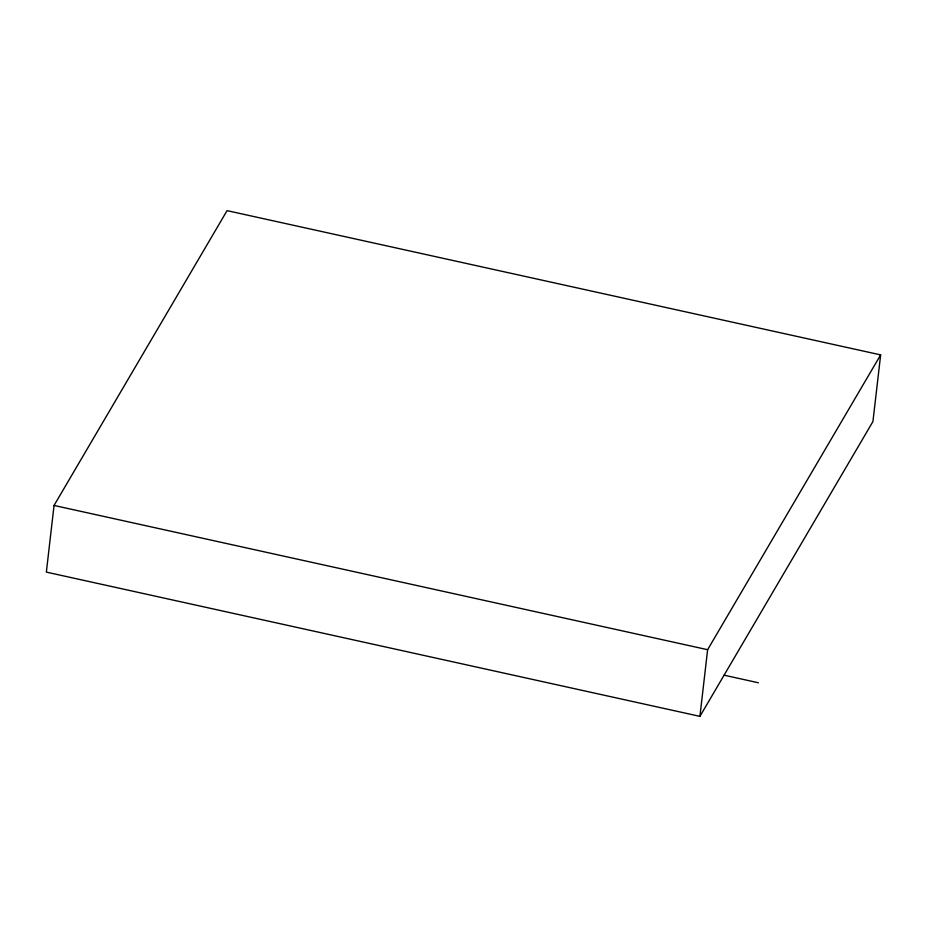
<?xml version="1.0" encoding="UTF-8"?>
<svg xmlns="http://www.w3.org/2000/svg" width="927" height="927" viewBox="0 0 927 927"><rect width="100%" height="100%" fill="white"/><g stroke="black" fill="none" stroke-linecap="round" stroke-linejoin="round"><path stroke-width="1.39" d="M54.056 505.447L46.35 572.11L699.92 716.362L872.933 421.553L880.65 354.89L227.069 210.638L54.056 505.447L707.625 649.7L880.65 354.89M699.92 716.362L707.625 649.7M724.103 675.18L758.379 682.77"/></g></svg>
